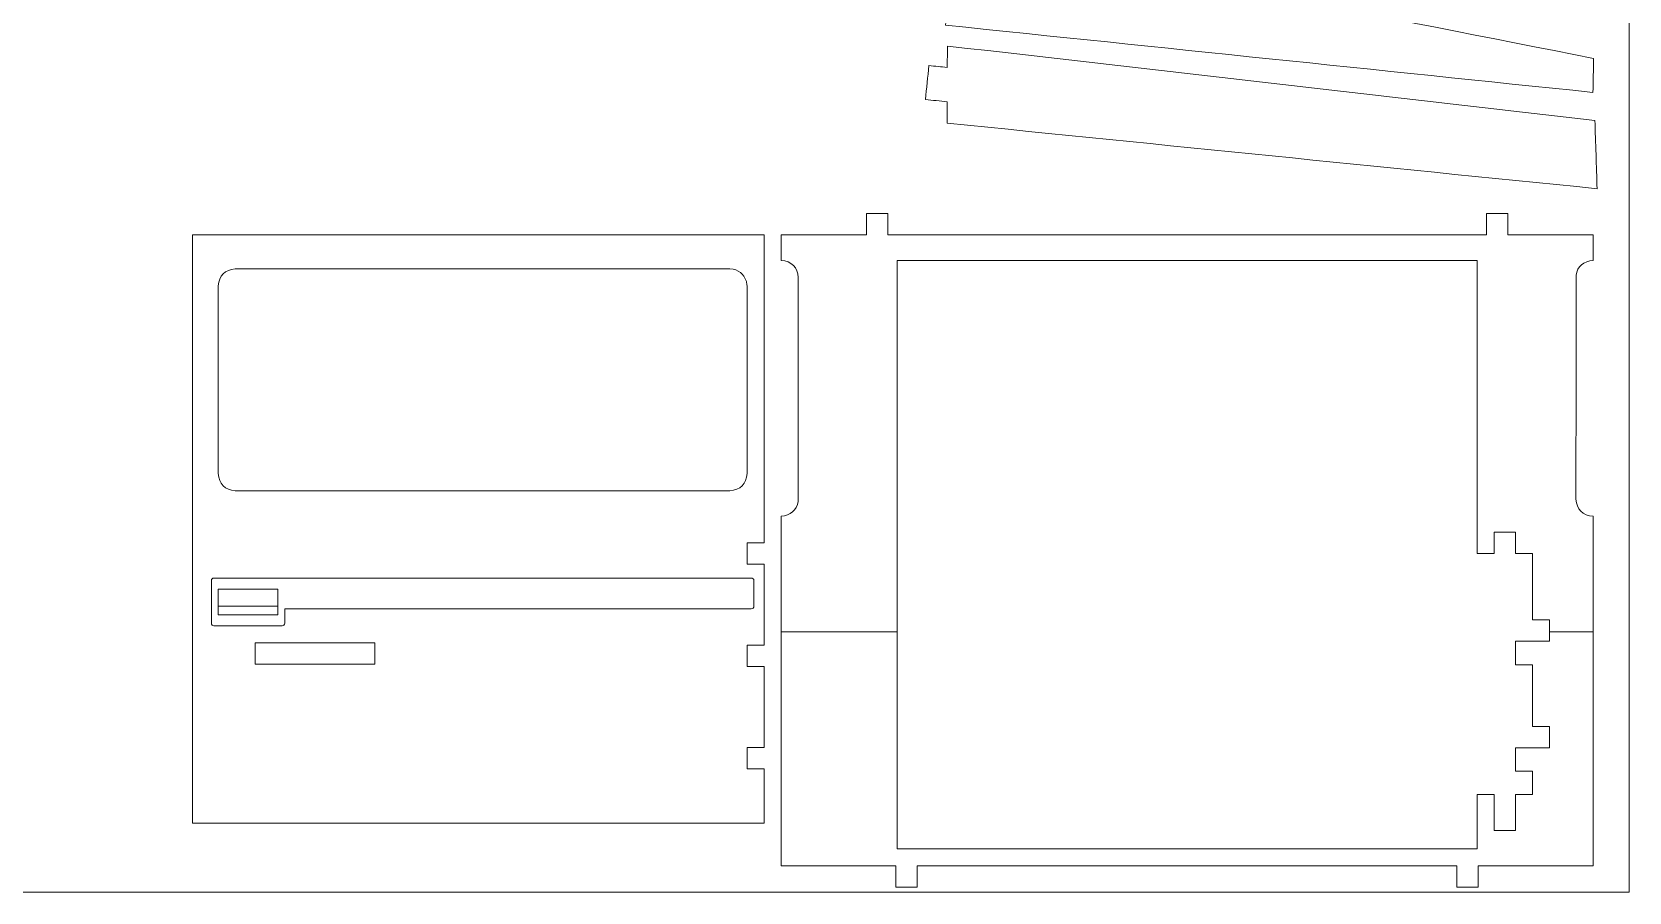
# Model space of a CAD drawing. Header units: centimetres. Extents: x -36.5 to 33.1, y -48.3 to 44.1.
# Drawn here: x 9.44 to 31.91, y -48.34 to -36.24 of the extents above; entities that cross this region are included whole.
import ezdxf

# ---------------------------------------------------------------- set-up
doc = ezdxf.new("R2010")
doc.units = ezdxf.units.CM
doc.header["$MEASUREMENT"] = 0
doc.layers.add('Camada 1', color=7, linetype='Continuous')

msp = doc.modelspace()

# ---------------------------------------------------------------- linework, layer by layer
at = {"layer": 'Camada 1', "color": 2, "lineweight": 20}
msp.add_open_spline([(9.1077, -48.3388), (9.1077, -48.3388), (31.9077, -48.3388), (31.9077, -48.3388), (31.9077, -48.3388), (31.9077, -48.3388), (31.9077, -13.5388), (31.9077, -13.5388), (31.9077, -13.5388), (31.9077, -13.5388), (9.1077, -13.5388), (9.1077, -13.5388), (9.1077, -13.5388), (9.1077, -13.5388), (9.1077, -48.3388), (9.1077, -48.3388), (9.1077, -48.3388), (9.1077, -48.3388), (9.1077, -48.3388), (9.1077, -48.3388)], degree=3, knots=[0, 0, 0, 0, 0.16666667, 0.16666667, 0.16666667, 0.16666667, 0.33333333, 0.33333333, 0.33333333, 0.33333333, 0.5, 0.5, 0.5, 0.5, 0.66666667, 0.66666667, 0.66666667, 0.66666667, 1, 1, 1, 1], dxfattribs=at)
at = {"layer": 'Camada 1', "lineweight": 9}
for points, knots in [([(31.4088, -36.61414), (31.40592, -36.77347), (31.40305, -36.9328), (31.40017, -37.09213), (31.40017, -37.09213), (28.36453, -36.77681), (25.32888, -36.46151), (22.29324, -36.1462), (22.29324, -36.1462), (22.29652, -36.04882), (22.29978, -35.95145), (22.30306, -35.85407), (22.30306, -35.85407), (22.20324, -35.85081), (22.10341, -35.84753), (22.0036, -35.84427), (22.0036, -35.84427), (22.00752, -35.7245), (22.01144, -35.60474), (22.01537, -35.48497), (22.01537, -35.48497), (22.11518, -35.48824), (22.215, -35.49151), (22.31482, -35.49478), (22.31482, -35.49478), (22.32193, -35.27753), (22.32906, -35.06027), (22.33618, -34.84303), (22.33618, -34.84303), (22.39771, -34.84933), (22.45925, -34.85561), (22.52078, -34.86191), (22.52078, -34.86191), (25.48345, -35.44599), (28.44613, -36.03007), (31.4088, -36.61414)], [0, 0, 0, 0, 0.1, 0.1, 0.1, 0.1, 0.2, 0.2, 0.2, 0.2, 0.3, 0.3, 0.3, 0.3, 0.4, 0.4, 0.4, 0.4, 0.5, 0.5, 0.5, 0.5, 0.6, 0.6, 0.6, 0.6, 0.7, 0.7, 0.7, 0.7, 0.8, 0.8, 0.8, 0.8, 1, 1, 1, 1]), ([(31.42738, -37.48537), (31.43781, -37.80551), (31.44823, -38.12566), (31.45867, -38.44581), (31.45867, -38.44581), (28.41042, -38.13862), (25.36218, -37.83143), (22.31393, -37.52425), (22.31393, -37.52425), (22.31423, -37.42377), (22.31454, -37.32331), (22.31484, -37.22283), (22.31484, -37.22283), (22.2132, -37.21258), (22.11157, -37.20235), (22.00993, -37.1921), (22.00993, -37.1921), (22.02598, -37.03291), (22.04202, -36.87373), (22.05806, -36.71453), (22.05806, -36.71453), (22.14414, -36.72321), (22.23022, -36.73189), (22.31629, -36.74056), (22.31629, -36.74056), (22.31714, -36.64018), (22.31801, -36.5398), (22.31886, -36.43942), (22.31886, -36.43942), (25.35503, -36.78807), (28.39121, -37.13672), (31.42738, -37.48537)], [0, 0, 0, 0, 0.11111111, 0.11111111, 0.11111111, 0.11111111, 0.22222222, 0.22222222, 0.22222222, 0.22222222, 0.33333333, 0.33333333, 0.33333333, 0.33333333, 0.44444444, 0.44444444, 0.44444444, 0.44444444, 0.55555556, 0.55555556, 0.55555556, 0.55555556, 0.66666667, 0.66666667, 0.66666667, 0.66666667, 0.77777778, 0.77777778, 0.77777778, 0.77777778, 1, 1, 1, 1]), ([(29.90075, -38.79401), (29.90075, -38.89401), (29.90075, -38.99401), (29.90075, -39.094), (29.90075, -39.094), (27.09383, -39.094), (24.28692, -39.094), (21.48, -39.094), (21.48, -39.094), (21.48, -38.99401), (21.48, -38.89401), (21.48, -38.79401), (21.48, -38.79401), (21.38, -38.79401), (21.28002, -38.79401), (21.18002, -38.79401), (21.18002, -38.79401), (21.18002, -38.89401), (21.18002, -38.99401), (21.18002, -39.094), (21.18002, -39.094), (20.78004, -39.094), (20.38007, -39.094), (19.98008, -39.094), (19.98008, -39.094), (19.98008, -39.214), (19.98008, -39.33399), (19.98008, -39.45399), (19.98008, -39.45399), (20.12128, -39.46324), (20.21555, -39.55559), (20.22007, -39.69398), (20.22007, -39.69398), (20.21939, -40.74436), (20.2187, -41.79476), (20.21802, -42.84514), (20.21802, -42.84514), (20.20195, -42.9671), (20.10708, -43.04548), (19.98008, -43.0538), (19.98008, -43.0538), (19.98008, -44.69291), (19.98007, -46.33204), (19.98007, -47.97116), (19.98007, -47.97116), (20.51828, -47.97115), (21.05651, -47.97112), (21.59472, -47.97111), (21.59472, -47.97111), (21.59472, -48.07109), (21.59473, -48.17107), (21.59473, -48.27105), (21.59473, -48.27105), (21.69473, -48.27105), (21.79472, -48.27104), (21.89472, -48.27104), (21.89472, -48.27104), (21.89473, -48.17105), (21.89473, -48.07108), (21.89474, -47.9711), (21.89474, -47.9711), (24.42498, -47.97148), (26.95522, -47.97187), (29.48545, -47.97225), (29.48545, -47.97225), (29.48544, -48.07223), (29.48544, -48.17221), (29.48543, -48.27219), (29.48543, -48.27219), (29.58543, -48.27219), (29.68542, -48.27219), (29.78542, -48.27219), (29.78542, -48.27219), (29.78538, -48.17219), (29.78535, -48.07219), (29.78531, -47.97219), (29.78531, -47.97219), (30.32373, -47.97183), (30.86215, -47.97147), (31.40057, -47.97111), (31.40057, -47.97111), (31.40061, -46.33201), (31.40064, -44.6929), (31.40068, -43.0538), (31.40068, -43.0538), (31.25949, -43.04455), (31.16521, -42.95223), (31.16069, -42.81381), (31.16069, -42.81381), (31.16137, -41.76343), (31.16206, -40.71303), (31.16274, -39.66265), (31.16274, -39.66265), (31.17879, -39.5407), (31.27367, -39.46231), (31.40068, -39.45399), (31.40068, -39.45399), (31.40068, -39.33399), (31.40068, -39.214), (31.40068, -39.094), (31.40068, -39.094), (31.00069, -39.094), (30.60072, -39.094), (30.20074, -39.094), (30.20074, -39.094), (30.20074, -38.99401), (30.20074, -38.89401), (30.20074, -38.79401), (30.20074, -38.79401), (30.10074, -38.79401), (30.00075, -38.79401), (29.90075, -38.79401)], [0, 0, 0, 0, 0.03448276, 0.03448276, 0.03448276, 0.03448276, 0.06896552, 0.06896552, 0.06896552, 0.06896552, 0.10344828, 0.10344828, 0.10344828, 0.10344828, 0.13793103, 0.13793103, 0.13793103, 0.13793103, 0.17241379, 0.17241379, 0.17241379, 0.17241379, 0.20689655, 0.20689655, 0.20689655, 0.20689655, 0.24137931, 0.24137931, 0.24137931, 0.24137931, 0.27586207, 0.27586207, 0.27586207, 0.27586207, 0.31034483, 0.31034483, 0.31034483, 0.31034483, 0.34482759, 0.34482759, 0.34482759, 0.34482759, 0.37931034, 0.37931034, 0.37931034, 0.37931034, 0.4137931, 0.4137931, 0.4137931, 0.4137931, 0.44827586, 0.44827586, 0.44827586, 0.44827586, 0.48275862, 0.48275862, 0.48275862, 0.48275862, 0.51724138, 0.51724138, 0.51724138, 0.51724138, 0.55172414, 0.55172414, 0.55172414, 0.55172414, 0.5862069, 0.5862069, 0.5862069, 0.5862069, 0.62068966, 0.62068966, 0.62068966, 0.62068966, 0.65517241, 0.65517241, 0.65517241, 0.65517241, 0.68965517, 0.68965517, 0.68965517, 0.68965517, 0.72413793, 0.72413793, 0.72413793, 0.72413793, 0.75862069, 0.75862069, 0.75862069, 0.75862069, 0.79310345, 0.79310345, 0.79310345, 0.79310345, 0.82758621, 0.82758621, 0.82758621, 0.82758621, 0.86206897, 0.86206897, 0.86206897, 0.86206897, 0.89655172, 0.89655172, 0.89655172, 0.89655172, 0.93103448, 0.93103448, 0.93103448, 0.93103448, 1, 1, 1, 1]), ([(11.70048, -47.37147), (14.38036, -47.37149), (17.06023, -47.37152), (19.74011, -47.37154), (19.74011, -47.37154), (19.74012, -47.11654), (19.74012, -46.86154), (19.74013, -46.60654), (19.74013, -46.60654), (19.66014, -46.60654), (19.58014, -46.60655), (19.50014, -46.60655), (19.50014, -46.60655), (19.50014, -46.50656), (19.50014, -46.40656), (19.50014, -46.30657), (19.50014, -46.30657), (19.58015, -46.30657), (19.66014, -46.30657), (19.74014, -46.30657), (19.74014, -46.30657), (19.74014, -45.92701), (19.74013, -45.54743), (19.74013, -45.16787), (19.74013, -45.16787), (19.66014, -45.16787), (19.58014, -45.16787), (19.50014, -45.16787), (19.50014, -45.16787), (19.50014, -45.06788), (19.50014, -44.96788), (19.50014, -44.86789), (19.50014, -44.86789), (19.58014, -44.86789), (19.66014, -44.86789), (19.74013, -44.86789), (19.74013, -44.86789), (19.74013, -44.48831), (19.74012, -44.10875), (19.74012, -43.72918), (19.74012, -43.72918), (19.66013, -43.72918), (19.58012, -43.72918), (19.50013, -43.72918), (19.50013, -43.72918), (19.50013, -43.62919), (19.50013, -43.52919), (19.50013, -43.42919), (19.50013, -43.42919), (19.58014, -43.42919), (19.66013, -43.42919), (19.74013, -43.42919), (19.74013, -43.42919), (19.74012, -41.98413), (19.7401, -40.53907), (19.74008, -39.094), (19.74008, -39.094), (17.06022, -39.094), (14.38034, -39.094), (11.70048, -39.094), (11.70048, -39.094), (11.70048, -41.85316), (11.70048, -44.61231), (11.70048, -47.37147)], [0, 0, 0, 0, 0.05882353, 0.05882353, 0.05882353, 0.05882353, 0.11764706, 0.11764706, 0.11764706, 0.11764706, 0.17647059, 0.17647059, 0.17647059, 0.17647059, 0.23529412, 0.23529412, 0.23529412, 0.23529412, 0.29411765, 0.29411765, 0.29411765, 0.29411765, 0.35294118, 0.35294118, 0.35294118, 0.35294118, 0.41176471, 0.41176471, 0.41176471, 0.41176471, 0.47058824, 0.47058824, 0.47058824, 0.47058824, 0.52941176, 0.52941176, 0.52941176, 0.52941176, 0.58823529, 0.58823529, 0.58823529, 0.58823529, 0.64705882, 0.64705882, 0.64705882, 0.64705882, 0.70588235, 0.70588235, 0.70588235, 0.70588235, 0.76470588, 0.76470588, 0.76470588, 0.76470588, 0.82352941, 0.82352941, 0.82352941, 0.82352941, 0.88235294, 0.88235294, 0.88235294, 0.88235294, 1, 1, 1, 1]), ([(30.54778, -46.63816), (30.54775, -46.74763), (30.54774, -46.85708), (30.54772, -46.96654), (30.54772, -46.96654), (30.46883, -46.96654), (30.38995, -46.96654), (30.31107, -46.96654), (30.31107, -46.96654), (30.31105, -47.135), (30.31104, -47.30344), (30.31103, -47.4719), (30.31103, -47.4719), (30.21064, -47.4719), (30.11026, -47.4719), (30.00987, -47.4719), (30.00987, -47.4719), (30.00987, -47.30345), (30.00985, -47.135), (30.00985, -46.96655), (30.00985, -46.96655), (29.92986, -46.96655), (29.84987, -46.96657), (29.76988, -46.96657), (29.76988, -46.96657), (29.76988, -47.2216), (29.76989, -47.47665), (29.76989, -47.73169), (29.76989, -47.73169), (27.05002, -47.73169), (24.33015, -47.73169), (21.61027, -47.73169), (21.61027, -47.73169), (21.61026, -44.97249), (21.61026, -42.21329), (21.61025, -39.4541), (21.61025, -39.4541), (24.33012, -39.4541), (27.04998, -39.45409), (29.76985, -39.45409), (29.76985, -39.45409), (29.76987, -40.82872), (29.76987, -42.20335), (29.76988, -43.57798), (29.76988, -43.57798), (29.84987, -43.57798), (29.92987, -43.57798), (30.00987, -43.57798), (30.00987, -43.57798), (30.00987, -43.47799), (30.00987, -43.37799), (30.00987, -43.27799), (30.00987, -43.27799), (30.11026, -43.27799), (30.21064, -43.27798), (30.31103, -43.27798), (30.31103, -43.27798), (30.31103, -43.37798), (30.31103, -43.47799), (30.31103, -43.57798), (30.31103, -43.57798), (30.38992, -43.57798), (30.46881, -43.57797), (30.54769, -43.57797), (30.54769, -43.57797), (30.54769, -43.88817), (30.54769, -44.19836), (30.54769, -44.50856), (30.54769, -44.50856), (30.62769, -44.50856), (30.70768, -44.50856), (30.78767, -44.50856), (30.78767, -44.50856), (30.78767, -44.60855), (30.78767, -44.70855), (30.78767, -44.80855), (30.78767, -44.80855), (30.62878, -44.80857), (30.46989, -44.80858), (30.31099, -44.80861), (30.31099, -44.80861), (30.31102, -44.92041), (30.31103, -45.03221), (30.31105, -45.14402), (30.31105, -45.14402), (30.38995, -45.14399), (30.46885, -45.14398), (30.54775, -45.14396), (30.54775, -45.14396), (30.54785, -45.43208), (30.54795, -45.72019), (30.54804, -46.00831), (30.54804, -46.00831), (30.62803, -46.00832), (30.70801, -46.00834), (30.78801, -46.00835), (30.78801, -46.00835), (30.78795, -46.10836), (30.7879, -46.20838), (30.78784, -46.30839), (30.78784, -46.30839), (30.62891, -46.30835), (30.46998, -46.30833), (30.31105, -46.30829), (30.31105, -46.30829), (30.31102, -46.41824), (30.31099, -46.52817), (30.31096, -46.63811), (30.31096, -46.63811), (30.38989, -46.63813), (30.46884, -46.63815), (30.54778, -46.63816)], [0, 0, 0, 0, 0.03448276, 0.03448276, 0.03448276, 0.03448276, 0.06896552, 0.06896552, 0.06896552, 0.06896552, 0.10344828, 0.10344828, 0.10344828, 0.10344828, 0.13793103, 0.13793103, 0.13793103, 0.13793103, 0.17241379, 0.17241379, 0.17241379, 0.17241379, 0.20689655, 0.20689655, 0.20689655, 0.20689655, 0.24137931, 0.24137931, 0.24137931, 0.24137931, 0.27586207, 0.27586207, 0.27586207, 0.27586207, 0.31034483, 0.31034483, 0.31034483, 0.31034483, 0.34482759, 0.34482759, 0.34482759, 0.34482759, 0.37931034, 0.37931034, 0.37931034, 0.37931034, 0.4137931, 0.4137931, 0.4137931, 0.4137931, 0.44827586, 0.44827586, 0.44827586, 0.44827586, 0.48275862, 0.48275862, 0.48275862, 0.48275862, 0.51724138, 0.51724138, 0.51724138, 0.51724138, 0.55172414, 0.55172414, 0.55172414, 0.55172414, 0.5862069, 0.5862069, 0.5862069, 0.5862069, 0.62068966, 0.62068966, 0.62068966, 0.62068966, 0.65517241, 0.65517241, 0.65517241, 0.65517241, 0.68965517, 0.68965517, 0.68965517, 0.68965517, 0.72413793, 0.72413793, 0.72413793, 0.72413793, 0.75862069, 0.75862069, 0.75862069, 0.75862069, 0.79310345, 0.79310345, 0.79310345, 0.79310345, 0.82758621, 0.82758621, 0.82758621, 0.82758621, 0.86206897, 0.86206897, 0.86206897, 0.86206897, 0.89655172, 0.89655172, 0.89655172, 0.89655172, 0.93103448, 0.93103448, 0.93103448, 0.93103448, 1, 1, 1, 1]), ([(19.49192, -39.75185), (19.49465, -39.77255), (19.49737, -39.79327), (19.5001, -39.81397), (19.5001, -39.81397), (19.5001, -40.69393), (19.5001, -41.57389), (19.5001, -42.45385), (19.5001, -42.45385), (19.49076, -42.59641), (19.40266, -42.68449), (19.26011, -42.69383), (19.26011, -42.69383), (16.94022, -42.69383), (14.62033, -42.69385), (12.30044, -42.69385), (12.30044, -42.69385), (12.15788, -42.6845), (12.0698, -42.59642), (12.06046, -42.45386), (12.06046, -42.45386), (12.06046, -41.5739), (12.06046, -40.69394), (12.06046, -39.81398), (12.06046, -39.81398), (12.0698, -39.67142), (12.15788, -39.58334), (12.30044, -39.57399), (12.30044, -39.57399), (14.62033, -39.57399), (16.94022, -39.57398), (19.26011, -39.57398), (19.26011, -39.57398), (19.38007, -39.58185), (19.45368, -39.63922), (19.49192, -39.75185)], [0, 0, 0, 0, 0.1, 0.1, 0.1, 0.1, 0.2, 0.2, 0.2, 0.2, 0.3, 0.3, 0.3, 0.3, 0.4, 0.4, 0.4, 0.4, 0.5, 0.5, 0.5, 0.5, 0.6, 0.6, 0.6, 0.6, 0.7, 0.7, 0.7, 0.7, 0.8, 0.8, 0.8, 0.8, 1, 1, 1, 1]), ([(14.26273, -44.83471), (13.70276, -44.83471), (13.14278, -44.83471), (12.58282, -44.83471), (12.58282, -44.83471), (12.58282, -44.9347), (12.58282, -45.03469), (12.58282, -45.13468), (12.58282, -45.13468), (13.14278, -45.13468), (13.70276, -45.13468), (14.26273, -45.13468), (14.26273, -45.13468), (14.26273, -45.03469), (14.26273, -44.9347), (14.26273, -44.83471)], [0, 0, 0, 0, 0.2, 0.2, 0.2, 0.2, 0.4, 0.4, 0.4, 0.4, 0.6, 0.6, 0.6, 0.6, 1, 1, 1, 1])]:
    msp.add_open_spline(points, degree=3, knots=knots, dxfattribs=at)
at = {"layer": 'Camada 1', "color": 140, "lineweight": 9}
for points, knots in [([(12.99641, -44.35473), (12.99641, -44.42272), (12.99641, -44.49073), (12.99641, -44.55872), (12.99641, -44.55872), (12.99641, -44.57854), (12.98023, -44.59472), (12.96041, -44.59472), (12.96041, -44.59472), (12.64043, -44.59472), (12.32044, -44.59472), (12.00046, -44.59472), (12.00046, -44.59472), (11.98063, -44.59472), (11.96446, -44.57854), (11.96446, -44.55872), (11.96446, -44.55872), (11.96446, -44.35874), (11.96447, -44.15876), (11.96447, -43.95878), (11.96447, -43.95878), (11.96447, -43.93895), (11.98064, -43.92278), (12.00047, -43.92278), (12.00047, -43.92278), (14.52035, -43.92278), (17.04023, -43.92278), (19.56011, -43.92278), (19.56011, -43.92278), (19.57993, -43.92278), (19.59611, -43.93895), (19.59611, -43.95878), (19.59611, -43.95878), (19.59611, -44.07878), (19.59611, -44.19877), (19.59611, -44.31877), (19.59611, -44.31877), (19.59611, -44.33859), (19.57993, -44.35477), (19.56011, -44.35477), (19.56011, -44.35477), (17.37221, -44.35475), (15.18431, -44.35474), (12.99641, -44.35473)], [0, 0, 0, 0, 0.08333333, 0.08333333, 0.08333333, 0.08333333, 0.16666667, 0.16666667, 0.16666667, 0.16666667, 0.25, 0.25, 0.25, 0.25, 0.33333333, 0.33333333, 0.33333333, 0.33333333, 0.41666667, 0.41666667, 0.41666667, 0.41666667, 0.5, 0.5, 0.5, 0.5, 0.58333333, 0.58333333, 0.58333333, 0.58333333, 0.66666667, 0.66666667, 0.66666667, 0.66666667, 0.75, 0.75, 0.75, 0.75, 0.83333333, 0.83333333, 0.83333333, 0.83333333, 1, 1, 1, 1]), ([(12.06046, -44.07874), (12.06046, -44.19873), (12.06046, -44.31873), (12.06046, -44.43872), (12.06046, -44.43872), (12.34044, -44.43872), (12.62044, -44.43872), (12.90042, -44.43872), (12.90042, -44.43872), (12.90042, -44.31873), (12.90042, -44.19873), (12.90042, -44.07874), (12.90042, -44.07874), (12.62044, -44.07874), (12.34044, -44.07874), (12.06046, -44.07874)], [0, 0, 0, 0, 0.2, 0.2, 0.2, 0.2, 0.4, 0.4, 0.4, 0.4, 0.6, 0.6, 0.6, 0.6, 1, 1, 1, 1])]:
    msp.add_open_spline(points, degree=3, knots=knots, dxfattribs=at)
for points in [[(12.90042, -44.31873), (12.62044, -44.31873), (12.34044, -44.31873), (12.06046, -44.31873)], [(19.98008, -44.67871), (20.52347, -44.67874), (21.06686, -44.67878), (21.61025, -44.67881)], [(30.78767, -44.67887), (30.99201, -44.67885), (31.19633, -44.67881), (31.40067, -44.67879)]]:
    msp.add_open_spline(points, degree=3, dxfattribs=at)

doc.saveas('drawing.dxf')
